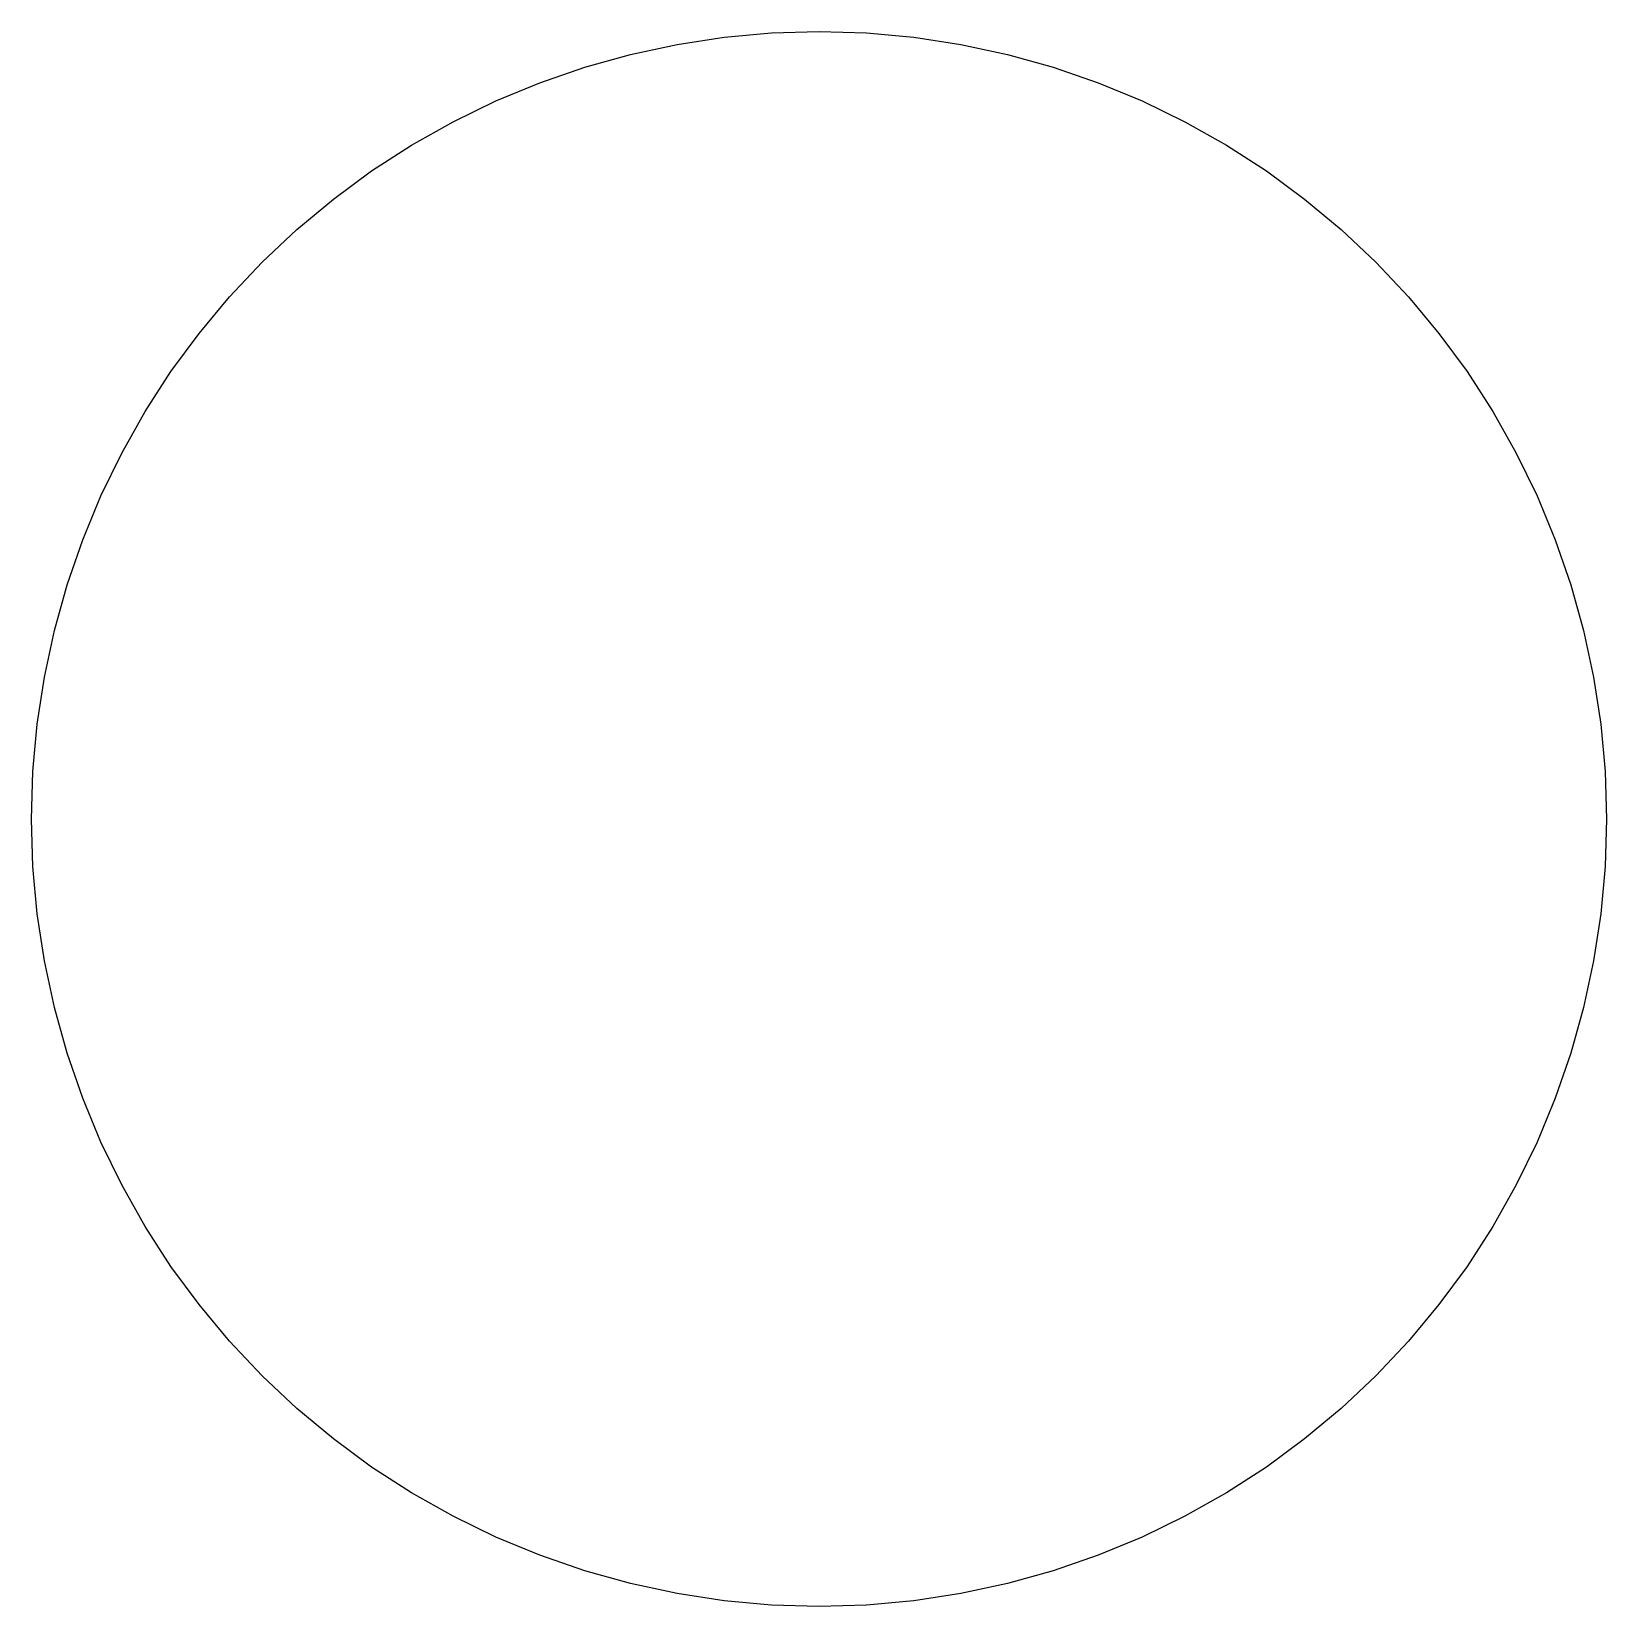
# Model space of a CAD drawing. Header units: metres. Extents: x -127 to 127, y -127 to 127.
# Drawn here: x -2.6 to 2.6, y -2.6 to 2.6 of the extents above; entities that cross this region are included whole.
import ezdxf

# ---------------------------------------------------------------- set-up
doc = ezdxf.new("R2010")
doc.units = ezdxf.units.M

msp = doc.modelspace()

# ---------------------------------------------------------------- linework, layer by layer
for p, q in [((-0.15698, 2.59526), (0, 2.6)), ((0, 2.6), (0.15698, 2.59526)), ((-0.62222, 2.52445), (-0.46866, 2.55741)), ((-0.46866, 2.55741), (-0.31339, 2.58104)), ((-0.31339, 2.58104), (-0.15698, 2.59526)), ((0.15698, 2.59526), (0.31339, 2.58104)), ((0.31339, 2.58104), (0.46866, 2.55741)), ((0.46866, 2.55741), (0.62222, 2.52445)), ((-0.77351, 2.48227), (-0.62222, 2.52445)), ((0.62222, 2.52445), (0.77351, 2.48227)), ((-0.92197, 2.43104), (-0.77351, 2.48227)), ((0.77351, 2.48227), (0.92197, 2.43104)), ((-1.06707, 2.37094), (-0.92197, 2.43104)), ((0.92197, 2.43104), (1.06707, 2.37094)), ((-1.20828, 2.30219), (-1.06707, 2.37094)), ((1.06707, 2.37094), (1.20828, 2.30219)), ((-1.34508, 2.22503), (-1.20828, 2.30219)), ((1.20828, 2.30219), (1.34508, 2.22503)), ((-1.47697, 2.13976), (-1.34508, 2.22503)), ((1.34508, 2.22503), (1.47697, 2.13976)), ((-1.60347, 2.04668), (-1.47697, 2.13976)), ((1.47697, 2.13976), (1.60347, 2.04668)), ((-1.72412, 1.94613), (-1.60347, 2.04668)), ((1.60347, 2.04668), (1.72412, 1.94613)), ((-1.83848, 1.83848), (-1.72412, 1.94613)), ((1.72412, 1.94613), (1.83848, 1.83848)), ((-1.94613, 1.72412), (-1.83848, 1.83848)), ((1.83848, 1.83848), (1.94613, 1.72412)), ((-2.04668, 1.60347), (-1.94613, 1.72412)), ((1.94613, 1.72412), (2.04668, 1.60347)), ((-2.13976, 1.47697), (-2.04668, 1.60347)), ((2.04668, 1.60347), (2.13976, 1.47697)), ((-2.22503, 1.34508), (-2.13976, 1.47697)), ((2.13976, 1.47697), (2.22503, 1.34508)), ((-2.30219, 1.20828), (-2.22503, 1.34508)), ((2.22503, 1.34508), (2.30219, 1.20828)), ((-2.37094, 1.06707), (-2.30219, 1.20828)), ((2.30219, 1.20828), (2.37094, 1.06707)), ((-2.43104, 0.92197), (-2.37094, 1.06707)), ((2.37094, 1.06707), (2.43104, 0.92197)), ((-2.48227, 0.77351), (-2.43104, 0.92197)), ((2.43104, 0.92197), (2.48227, 0.77351)), ((-2.52445, 0.62222), (-2.48227, 0.77351)), ((2.48227, 0.77351), (2.52445, 0.62222)), ((-2.55741, 0.46866), (-2.52445, 0.62222)), ((2.52445, 0.62222), (2.55741, 0.46866)), ((-2.58104, 0.31339), (-2.55741, 0.46866)), ((2.55741, 0.46866), (2.58104, 0.31339)), ((-2.59526, 0.15698), (-2.58104, 0.31339)), ((2.58104, 0.31339), (2.59526, 0.15698)), ((-2.6, 0), (-2.59526, 0.15698)), ((2.59526, 0.15698), (2.6, 0)), ((-2.59526, -0.15698), (-2.6, 0)), ((2.6, 0), (2.59526, -0.15698)), ((-2.58104, -0.31339), (-2.59526, -0.15698)), ((2.59526, -0.15698), (2.58104, -0.31339)), ((-2.55741, -0.46866), (-2.58104, -0.31339)), ((2.58104, -0.31339), (2.55741, -0.46866)), ((-2.52445, -0.62222), (-2.55741, -0.46866)), ((2.55741, -0.46866), (2.52445, -0.62222)), ((-2.48227, -0.77351), (-2.52445, -0.62222)), ((2.52445, -0.62222), (2.48227, -0.77351)), ((-2.43104, -0.92197), (-2.48227, -0.77351)), ((2.48227, -0.77351), (2.43104, -0.92197)), ((-2.37094, -1.06707), (-2.43104, -0.92197)), ((2.43104, -0.92197), (2.37094, -1.06707)), ((-2.30219, -1.20828), (-2.37094, -1.06707)), ((2.37094, -1.06707), (2.30219, -1.20828)), ((-2.22503, -1.34508), (-2.30219, -1.20828)), ((2.30219, -1.20828), (2.22503, -1.34508)), ((-2.13976, -1.47697), (-2.22503, -1.34508)), ((2.22503, -1.34508), (2.13976, -1.47697)), ((-2.04668, -1.60347), (-2.13976, -1.47697)), ((2.13976, -1.47697), (2.04668, -1.60347)), ((-1.94613, -1.72412), (-2.04668, -1.60347)), ((2.04668, -1.60347), (1.94613, -1.72412)), ((-1.83848, -1.83848), (-1.94613, -1.72412)), ((1.94613, -1.72412), (1.83848, -1.83848)), ((-1.72412, -1.94613), (-1.83848, -1.83848)), ((1.83848, -1.83848), (1.72412, -1.94613)), ((-1.60347, -2.04668), (-1.72412, -1.94613)), ((1.72412, -1.94613), (1.60347, -2.04668)), ((-1.47697, -2.13976), (-1.60347, -2.04668)), ((1.60347, -2.04668), (1.47697, -2.13976)), ((-1.34508, -2.22503), (-1.47697, -2.13976)), ((1.47697, -2.13976), (1.34508, -2.22503)), ((-1.20828, -2.30219), (-1.34508, -2.22503)), ((1.34508, -2.22503), (1.20828, -2.30219)), ((-1.06707, -2.37094), (-1.20828, -2.30219)), ((1.20828, -2.30219), (1.06707, -2.37094)), ((-0.92197, -2.43104), (-1.06707, -2.37094)), ((1.06707, -2.37094), (0.92197, -2.43104)), ((-0.77351, -2.48227), (-0.92197, -2.43104)), ((0.92197, -2.43104), (0.77351, -2.48227)), ((-0.62222, -2.52445), (-0.77351, -2.48227)), ((0.77351, -2.48227), (0.62222, -2.52445)), ((-0.46866, -2.55741), (-0.62222, -2.52445)), ((0.62222, -2.52445), (0.46866, -2.55741)), ((-0.31339, -2.58104), (-0.46866, -2.55741)), ((-0.15698, -2.59526), (-0.31339, -2.58104)), ((0, -2.6), (-0.15698, -2.59526)), ((0.15698, -2.59526), (0, -2.6)), ((0.31339, -2.58104), (0.15698, -2.59526)), ((0.46866, -2.55741), (0.31339, -2.58104))]:
    msp.add_line(p, q)

doc.saveas('drawing.dxf')
